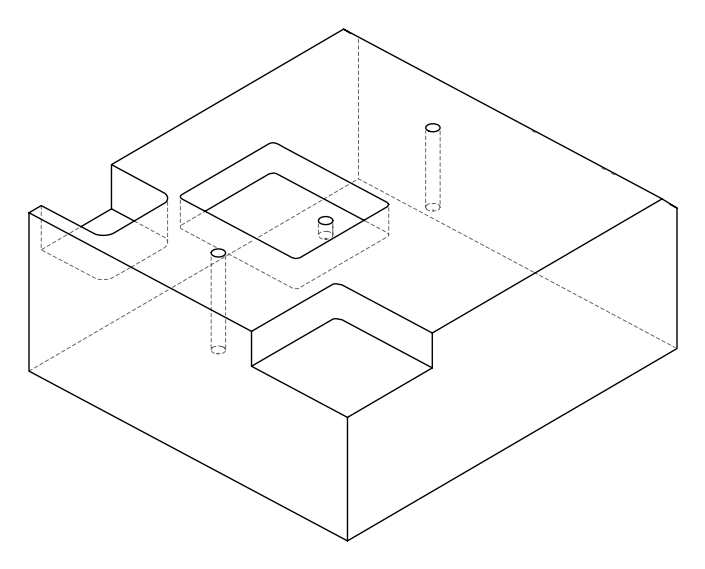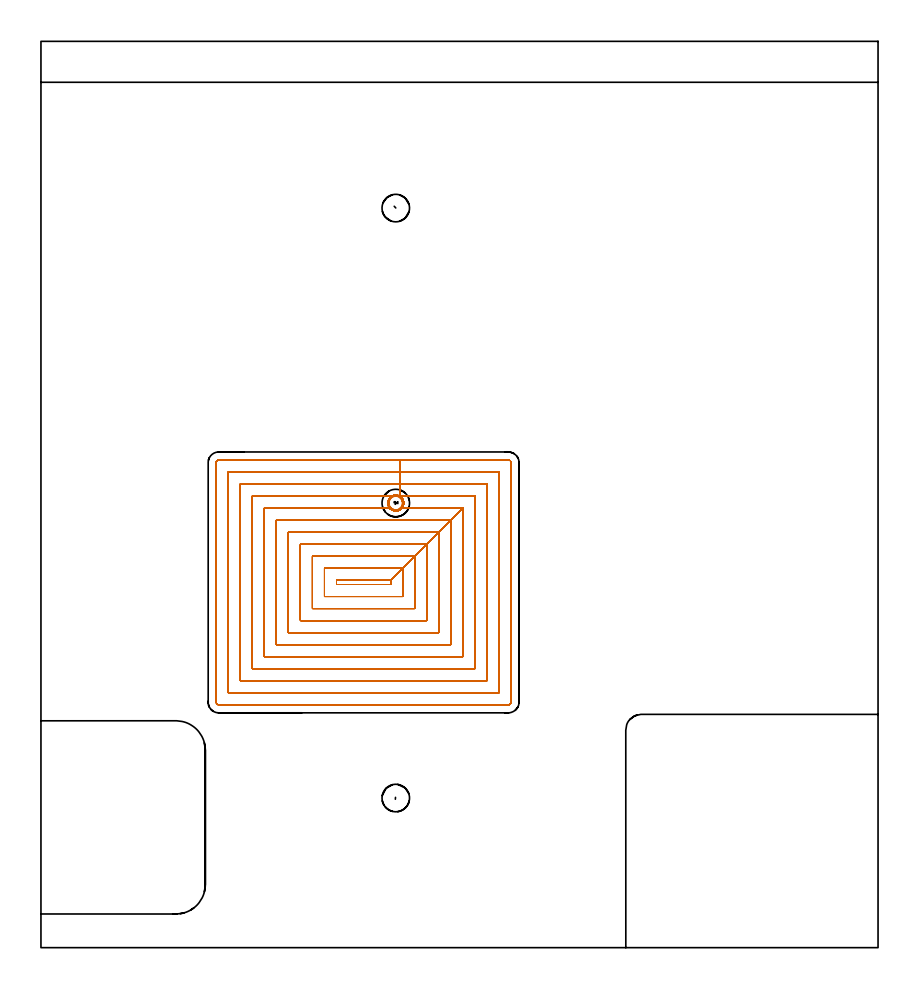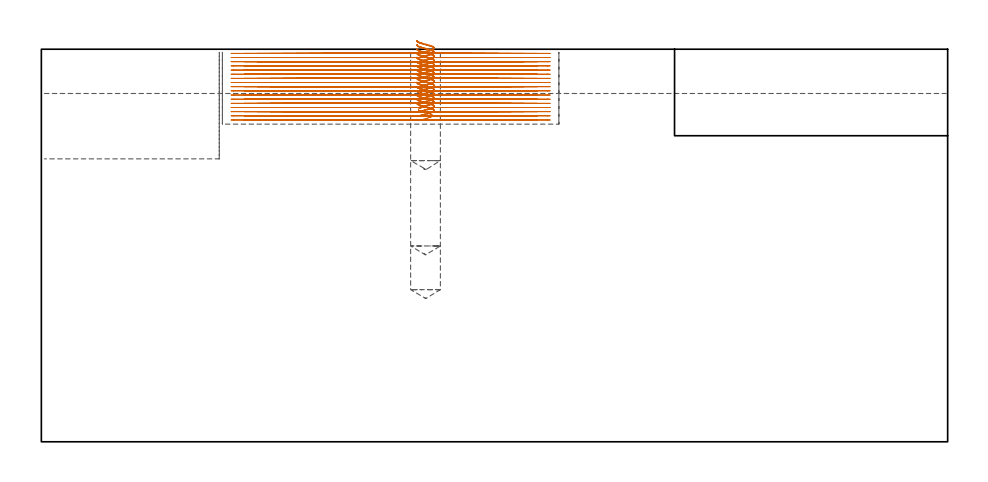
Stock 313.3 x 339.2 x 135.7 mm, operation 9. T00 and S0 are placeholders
(PLAN: 10 operations, 5 tool changes, 151.5 min)
(1 SPOT_DRILL | STEP1POCKET | NXT0321_9005460120000 | 0.03 min | 1 mm3)
(2 SPOT_DRILL_1 | STEP1POCKET_1 | NXT0321_9005460120000 | 0.03 min | 2816 mm3)
(3 SPOT_DRILL_2 | STEP1POCKET_2 | NXT0321_9005460120000 | 0.03 min | 1 mm3)
(4 DRILL_BLIND_HOLE_INTO_CENTER | STEP1POCKET | UGT0301_498 | 0.35 min | 6986 mm3)
(5 DRILL_BLIND_HOLE_INTO_CENTER_1 | STEP1POCKET_1 | UGT0301_498 | 0.08 min | 1194 mm3)
(6 DRILL_BLIND_HOLE_INTO_CENTER_2 | STEP1POCKET_2 | UGT0301_498 | 0.29 min | 5733 mm3)
(7 AREA_MILL | FG_CHAMFER_SURFACE | UGT0205_001 | 15.28 min | 36673 mm3)
(8 MILL_CORNER_NOTCH_RECTANGULAR | CORNER_NOTCH_RECTANGULAR | NXT0201_013 | Follow Part, ap 2.5, ae 75% | 33.8 min | 246224 mm3)
(9 MILL_RECTANGULAR_POCKET | POCKET_RECTANGULAR_STRAIGHT | NXT0201_008 | Follow Part, ap 1.5, ae 75% | 93.98 min | 290807 mm3)
(10 MILL_SLOT | SLOT_PARTIAL_RECTANGULAR | UGT0201_094 | Follow Part, ap 5, ae 75% | 7.6 min | 166584 mm3)
(TOOL NXT0321_9005460120000 | NC Spot Drill, 142deg, 12mm, Carbide, Uncoated | D12 PA142 FL30 Z2)
(TOOL UGT0301_498 | Carbide Drill 10.3 mm | D10.3 PA118 FL87 Z2)
(TOOL UGT0205_001 | Chamfer Mill 20 x 3 x 45 deg. | D20 FL50 Z2)
(TOOL NXT0201_013 | ENDMILL 10mm | D10 FL30 Z4)
(TOOL NXT0201_008 | ENDMILL 6mm [2P460-0600-NA 1630] | D6 FL26 Z6)
(TOOL UGT0201_094 | End mill 20 mm | D20 FL38 Z4)
(OP 9 MILL_RECTANGULAR_POCKET, part 1 of 2)
G17 G21 G94 G90
T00 M6
G54
G17 G0 G90 X129.821 Y166.607 S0 M3
G43 Z145.7 H1
Z138.7
G94 G1 X129.834 Y166.842 Z138.637 F250.
X129.974 Y167.404 Z138.481
X130.22 Y167.93 Z138.326
X130.56 Y168.399 Z138.171
X130.984 Y168.795 Z138.015
X131.191 Y168.928 Z137.949
X131.399 Y169.059 Z137.883
X131.655 Y169.178 Z137.808
X131.889 Y169.252 Z137.742
X132.123 Y169.326 Z137.676
X132.801 Y169.403 Z137.493
X133.479 Y169.325 Z137.311
X134.122 Y169.096 Z137.128
X134.697 Y168.73 Z136.945
X135.175 Y168.243 Z136.762
X135.31 Y168.038 Z136.696
X135.549 Y167.598 Z136.562
X135.645 Y167.371 Z136.496
X135.777 Y166.78 Z136.334
X135.79 Y166.176 Z136.172
X135.683 Y165.58 Z136.01
X135.46 Y165.018 Z135.848
X135.13 Y164.511 Z135.686
X134.706 Y164.079 Z135.524
X134.503 Y163.935 Z135.457
X134.3 Y163.796 Z135.391
X133.749 Y163.55 Z135.229
X133.159 Y163.419 Z135.067
X132.556 Y163.408 Z134.906
X131.962 Y163.516 Z134.744
X131.402 Y163.741 Z134.582
X130.897 Y164.072 Z134.42
X130.719 Y164.242 Z134.355
X130.484 Y164.5 Z134.261
X83.6 F500.
Y108.9
X157.9
Y164.5
X130.9 Y137.5
X110.6
Y135.9
X130.9
Y137.5
X135.4 Y142.
X106.1
Y131.4
X135.4
Y142.
X139.9 Y146.5
X101.6
Y126.9
X139.9
Y146.5
X144.4 Y151.
X97.1
Y122.4
X144.4
Y151.
X148.9 Y155.5
X92.6
Y117.9
X148.9
Y155.5
X153.4 Y160.
X88.1
Y113.4
X153.4
Y160.
X157.9 Y164.5
X135.108
G0 X129.94 Y167.267 Z138.7
G1 X129.834 Y166.842 Z138.582 F250.
X129.803 Y166.263 Z138.427
X129.882 Y165.688 Z138.272
X129.959 Y165.454 Z138.206
X130.036 Y165.217 Z138.139
X130.15 Y164.999 Z138.073
X130.438 Y164.552 Z137.931
X130.719 Y164.242 Z137.818
X130.897 Y164.072 Z137.752
X131.402 Y163.741 Z137.591
X131.962 Y163.516 Z137.429
X132.556 Y163.408 Z137.267
X133.159 Y163.419 Z137.105
X133.749 Y163.55 Z136.944
X134.3 Y163.796 Z136.782
X134.505 Y163.937 Z136.715
X134.706 Y164.079 Z136.649
X135.13 Y164.511 Z136.487
X135.46 Y165.018 Z136.325
X135.683 Y165.58 Z136.163
X135.79 Y166.176 Z136.001
X135.777 Y166.78 Z135.839
X135.645 Y167.371 Z135.677
X135.549 Y167.598 Z135.611
X135.31 Y168.038 Z135.477
X135.175 Y168.243 Z135.411
X134.697 Y168.73 Z135.228
X134.122 Y169.096 Z135.045
X133.479 Y169.325 Z134.862
X132.801 Y169.403 Z134.679
X132.123 Y169.326 Z134.497
X131.889 Y169.252 Z134.431
X131.655 Y169.178 Z134.365
X131.524 Y169.121 Z134.327
X131.311 Y169. Z134.261
X79.1 F500.
Y104.4
X162.4
Y169.
X134.283
Y173.5
X74.6
Y99.9
X166.9
Y173.5
X134.283
Y178.
X70.1
Y95.4
X171.4
Y178.
X134.283
Y182.5
X66.5
G3 X65.6 Y181.6 R0.9
G1 Y91.8
G3 X66.5 Y90.9 R0.9
G1 X175.
G3 X175.9 Y91.8 R0.9
G1 Y181.6
G3 X175. Y182.5 R0.9
G1 X134.283
X133.283
G0 X129.816 Y166.606 Z137.261
G1 X129.901 Y167.168 Z137.109 F250.
X130.14 Y167.785 Z136.931
X130.507 Y168.337 Z136.754
X130.984 Y168.795 Z136.577
X131.191 Y168.928 Z136.511
X131.399 Y169.059 Z136.445
X131.954 Y169.283 Z136.285
X132.541 Y169.392 Z136.124
X133.139 Y169.383 Z135.964
X133.724 Y169.257 Z135.804
X134.272 Y169.018 Z135.644
X134.762 Y168.675 Z135.483
X135.175 Y168.243 Z135.323
X135.31 Y168.038 Z135.257
X135.549 Y167.598 Z135.123
X135.645 Y167.371 Z135.057
X135.777 Y166.78 Z134.895
X135.79 Y166.176 Z134.733
X135.683 Y165.58 Z134.571
X135.46 Y165.018 Z134.409
X135.13 Y164.511 Z134.247
X134.706 Y164.079 Z134.085
X134.505 Y163.937 Z134.019
X134.302 Y163.798 Z133.953
X133.751 Y163.551 Z133.791
X133.161 Y163.419 Z133.629
X132.557 Y163.407 Z133.467
X131.963 Y163.516 Z133.305
X131.402 Y163.74 Z133.143
X130.897 Y164.072 Z132.981
X130.719 Y164.242 Z132.916
X130.484 Y164.5 Z132.822
X83.6 F500.
Y108.9
X157.9
Y164.5
X130.9 Y137.5
X110.6
Y135.9
X130.9
Y137.5
X135.4 Y142.
X106.1
Y131.4
X135.4
Y142.
X139.9 Y146.5
X101.6
Y126.9
X139.9
Y146.5
X144.4 Y151.
X97.1
Y122.4
X144.4
Y151.
X148.9 Y155.5
X92.6
Y117.9
X148.9
Y155.5
X153.4 Y160.
X88.1
Y113.4
X153.4
Y160.
X157.9 Y164.5
X135.108
G0 X129.94 Y167.268 Z137.261
G1 X129.901 Y167.168 Z137.232 F250.
X129.802 Y166.513 Z137.055
X129.848 Y165.852 Z136.877
X130.036 Y165.217 Z136.7
X130.15 Y164.999 Z136.634
X130.438 Y164.552 Z136.491
X130.719 Y164.242 Z136.379
X130.897 Y164.072 Z136.313
X131.402 Y163.74 Z136.152
X131.963 Y163.516 Z135.99
X132.557 Y163.407 Z135.828
X133.161 Y163.419 Z135.666
X133.751 Y163.551 Z135.504
X134.302 Y163.798 Z135.342
X134.505 Y163.937 Z135.276
X134.706 Y164.079 Z135.21
X135.13 Y164.511 Z135.048
X135.46 Y165.018 Z134.886
X135.683 Y165.58 Z134.724
X135.79 Y166.176 Z134.562
X135.777 Y166.78 Z134.4
X135.645 Y167.371 Z134.238
X135.549 Y167.598 Z134.172
X135.31 Y168.038 Z134.037
X135.175 Y168.243 Z133.972
X134.703 Y168.724 Z133.791
X134.137 Y169.089 Z133.61
X133.503 Y169.319 Z133.43
X132.834 Y169.403 Z133.249
X132.163 Y169.335 Z133.069
X131.524 Y169.121 Z132.888
X131.311 Y169. Z132.822
X79.1 F500.
Y104.4
X162.4
Y169.
X134.283
Y173.5
X74.6
Y99.9
X166.9
Y173.5
X134.283
Y178.
X70.1
Y95.4
X171.4
Y178.
X134.283
Y182.5
X66.5
G3 X65.6 Y181.6 R0.9
G1 Y91.8
G3 X66.5 Y90.9 R0.9
G1 X175.
G3 X175.9 Y91.8 R0.9
G1 Y181.6
G3 X175. Y182.5 R0.9
G1 X134.283
X133.283
G0 X129.816 Y166.606 Z135.822
G1 X129.901 Y167.168 Z135.67 F250.
X130.14 Y167.785 Z135.493
X130.507 Y168.337 Z135.315
X130.984 Y168.795 Z135.138
X131.191 Y168.928 Z135.072
X131.399 Y169.059 Z135.006
X131.954 Y169.283 Z134.846
X132.541 Y169.392 Z134.686
X133.139 Y169.383 Z134.525
X133.724 Y169.257 Z134.365
X134.272 Y169.018 Z134.205
X134.762 Y168.675 Z134.045
X135.175 Y168.243 Z133.884
X135.31 Y168.038 Z133.819
X135.549 Y167.598 Z133.685
X135.645 Y167.371 Z133.618
X135.777 Y166.78 Z133.456
X135.79 Y166.176 Z133.294
X135.683 Y165.58 Z133.132
X135.46 Y165.018 Z132.97
X135.13 Y164.511 Z132.808
X134.706 Y164.079 Z132.646
X134.505 Y163.937 Z132.58
X134.302 Y163.798 Z132.514
X133.751 Y163.551 Z132.352
X133.161 Y163.419 Z132.19
X132.557 Y163.407 Z132.028
X131.963 Y163.516 Z131.866
X131.402 Y163.74 Z131.704
X130.897 Y164.072 Z131.543
X130.719 Y164.242 Z131.477
X130.484 Y164.5 Z131.383
X83.6 F500.
Y108.9
X157.9
Y164.5
X130.9 Y137.5
X110.6
Y135.9
X130.9
Y137.5
X135.4 Y142.
X106.1
Y131.4
X135.4
Y142.
X139.9 Y146.5
X101.6
Y126.9
X139.9
Y146.5
X144.4 Y151.
X97.1
Y122.4
X144.4
Y151.
X148.9 Y155.5
X92.6
Y117.9
X148.9
Y155.5
X153.4 Y160.
X88.1
Y113.4
X153.4
Y160.
X157.9 Y164.5
X135.108
G0 X129.94 Y167.268 Z135.822
G1 X129.901 Y167.168 Z135.793 F250.
X129.802 Y166.513 Z135.616
X129.848 Y165.852 Z135.439
X130.036 Y165.217 Z135.261
X130.15 Y164.999 Z135.195
X130.438 Y164.552 Z135.053
X130.719 Y164.242 Z134.94
X130.897 Y164.072 Z134.875
X131.402 Y163.74 Z134.713
X131.963 Y163.516 Z134.551
X132.557 Y163.407 Z134.389
X133.161 Y163.419 Z134.227
X133.751 Y163.551 Z134.065
X134.302 Y163.798 Z133.903
X134.505 Y163.937 Z133.837
X134.706 Y164.079 Z133.771
X135.13 Y164.511 Z133.609
X135.46 Y165.018 Z133.447
X135.683 Y165.58 Z133.285
X135.79 Y166.176 Z133.123
X135.777 Y166.78 Z132.961
X135.645 Y167.371 Z132.799
X135.549 Y167.598 Z132.733
X135.31 Y168.038 Z132.599
X135.175 Y168.243 Z132.533
X134.703 Y168.724 Z132.352
X134.137 Y169.089 Z132.172
X133.503 Y169.319 Z131.991
X132.834 Y169.403 Z131.81
X132.163 Y169.335 Z131.63
X131.524 Y169.121 Z131.449
X131.311 Y169. Z131.383
X79.1 F500.
Y104.4
X162.4
Y169.
X134.283
Y173.5
X74.6
Y99.9
X166.9
Y173.5
X134.283
Y178.
X70.1
Y95.4
X171.4
Y178.
X134.283
Y182.5
X66.5
G3 X65.6 Y181.6 R0.9
G1 Y91.8
G3 X66.5 Y90.9 R0.9
G1 X175.
G3 X175.9 Y91.8 R0.9
G1 Y181.6
G3 X175. Y182.5 R0.9
G1 X134.283
X133.283
G0 X129.816 Y166.604 Z134.383
G1 X129.901 Y167.168 Z134.231 F250.
X130.14 Y167.785 Z134.053
X130.507 Y168.337 Z133.876
X130.984 Y168.795 Z133.698
X131.191 Y168.928 Z133.632
X131.399 Y169.059 Z133.567
X131.954 Y169.282 Z133.406
X132.541 Y169.392 Z133.246
X133.139 Y169.383 Z133.086
X133.724 Y169.257 Z132.926
X134.272 Y169.018 Z132.765
X134.762 Y168.675 Z132.605
X135.175 Y168.243 Z132.445
X135.31 Y168.038 Z132.379
X135.549 Y167.598 Z132.245
X135.72 Y167.105 Z132.105
X135.799 Y166.439 Z131.925
X135.731 Y165.771 Z131.746
X135.517 Y165.135 Z131.566
X135.17 Y164.561 Z131.386
X134.705 Y164.078 Z131.206
X134.503 Y163.936 Z131.14
X134.301 Y163.797 Z131.074
X133.749 Y163.551 Z130.913
X133.16 Y163.419 Z130.751
X132.557 Y163.407 Z130.589
X131.963 Y163.516 Z130.427
X131.403 Y163.74 Z130.266
X130.898 Y164.071 Z130.104
X130.721 Y164.24 Z130.038
X130.485 Y164.5 Z129.944
X83.6 F500.
Y108.9
X157.9
Y164.5
X130.9 Y137.5
X110.6
Y135.9
X130.9
Y137.5
X135.4 Y142.
X106.1
Y131.4
X135.4
Y142.
X139.9 Y146.5
X101.6
Y126.9
X139.9
Y146.5
X144.4 Y151.
X97.1
Y122.4
X144.4
Y151.
X148.9 Y155.5
X92.6
Y117.9
X148.9
Y155.5
X153.4 Y160.
X88.1
Y113.4
X153.4
Y160.
X157.9 Y164.5
X135.108
G0 X129.94 Y167.27 Z134.383
G1 X129.901 Y167.168 Z134.354 F250.
X129.802 Y166.513 Z134.177
X129.848 Y165.852 Z133.999
X130.036 Y165.217 Z133.822
X130.15 Y164.999 Z133.756
X130.441 Y164.548 Z133.612
X130.721 Y164.24 Z133.501
X130.898 Y164.071 Z133.435
X131.403 Y163.74 Z133.273
X131.963 Y163.516 Z133.111
X132.557 Y163.407 Z132.95
X133.16 Y163.419 Z132.788
X133.749 Y163.551 Z132.626
X134.301 Y163.797 Z132.464
X134.503 Y163.936 Z132.399
X134.705 Y164.078 Z132.333
X135.17 Y164.561 Z132.153
X135.517 Y165.135 Z131.973
X135.731 Y165.771 Z131.793
X135.799 Y166.439 Z131.613
X135.72 Y167.105 Z131.434
X135.549 Y167.598 Z131.294
X135.31 Y168.038 Z131.16
X135.175 Y168.243 Z131.094
X134.703 Y168.724 Z130.913
X134.137 Y169.089 Z130.733
X133.503 Y169.319 Z130.552
X132.834 Y169.402 Z130.371
X132.163 Y169.335 Z130.191
X131.524 Y169.121 Z130.01
X131.311 Y169. Z129.944
X79.1 F500.
Y104.4
X162.4
Y169.
X134.283
Y173.5
X74.6
Y99.9
X166.9
Y173.5
X134.283
Y178.
X70.1
Y95.4
X171.4
Y178.
X134.283
Y182.5
X66.5
G3 X65.6 Y181.6 R0.9
G1 Y91.8
G3 X66.5 Y90.9 R0.9
G1 X175.
G3 X175.9 Y91.8 R0.9
G1 Y181.6
G3 X175. Y182.5 R0.9
G1 X134.283
X133.283
G0 X129.816 Y166.603 Z132.944
G1 X129.901 Y167.168 Z132.791 F250.
X130.14 Y167.785 Z132.614
X130.507 Y168.337 Z132.437
X130.984 Y168.795 Z132.259
X131.191 Y168.928 Z132.193
X131.399 Y169.059 Z132.127
X131.954 Y169.282 Z131.967
X132.541 Y169.392 Z131.807
X133.139 Y169.383 Z131.647
X133.724 Y169.257 Z131.486
X134.272 Y169.018 Z131.326
X134.762 Y168.675 Z131.166
X135.175 Y168.243 Z131.006
X135.31 Y168.038 Z130.94
X135.549 Y167.598 Z130.806
X135.72 Y167.106 Z130.666
X135.799 Y166.44 Z130.486
X135.731 Y165.772 Z130.307
X135.517 Y165.136 Z130.127
X135.17 Y164.562 Z129.947
X134.705 Y164.078 Z129.767
X134.503 Y163.936 Z129.701
X134.301 Y163.797 Z129.635
X134.073 Y163.679 Z129.566
X133.842 Y163.594 Z129.501
X133.612 Y163.509 Z129.435
X132.937 Y163.401 Z129.252
X132.256 Y163.447 Z129.069
X131.602 Y163.645 Z128.886
X131.01 Y163.985 Z128.703
X130.721 Y164.24 Z128.599
X130.485 Y164.5 Z128.505
X83.6 F500.
Y108.9
X157.9
Y164.5
X130.9 Y137.5
X110.6
Y135.9
X130.9
Y137.5
X135.4 Y142.
X106.1
Y131.4
X135.4
Y142.
X139.9 Y146.5
X101.6
Y126.9
X139.9
Y146.5
X144.4 Y151.
X97.1
Y122.4
X144.4
Y151.
X148.9 Y155.5
X92.6
Y117.9
X148.9
Y155.5
X153.4 Y160.
X88.1
Y113.4
X153.4
Y160.
X157.9 Y164.5
X135.108
G0 X129.941 Y167.27 Z132.944
G1 X129.901 Y167.168 Z132.915 F250.
X129.802 Y166.513 Z132.737
X129.848 Y165.852 Z132.56
X130.036 Y165.217 Z132.383
X130.15 Y164.999 Z132.317
X130.441 Y164.548 Z132.173
X130.721 Y164.24 Z132.061
X130.771 Y164.192 Z132.043
X130.824 Y164.146 Z132.024
X131.01 Y163.985 Z131.958
X131.602 Y163.645 Z131.775
X132.256 Y163.447 Z131.592
X132.937 Y163.401 Z131.409
X133.612 Y163.509 Z131.226
X133.842 Y163.594 Z131.16
X134.073 Y163.679 Z131.094
X134.301 Y163.797 Z131.026
X134.503 Y163.936 Z130.96
X134.705 Y164.078 Z130.894
X135.17 Y164.562 Z130.714
X135.517 Y165.136 Z130.534
X135.731 Y165.772 Z130.354
X135.799 Y166.44 Z130.174
X135.72 Y167.106 Z129.995
X135.549 Y167.598 Z129.855
X135.31 Y168.038 Z129.721
X135.175 Y168.243 Z129.655
X134.703 Y168.724 Z129.474
X134.137 Y169.089 Z129.294
X133.503 Y169.319 Z129.113
X132.834 Y169.402 Z128.932
X132.163 Y169.335 Z128.752
X131.524 Y169.121 Z128.571
X131.311 Y169. Z128.505
X79.1 F500.
Y104.4
X162.4
Y169.
X134.283
Y173.5
X74.6
Y99.9
X166.9
Y173.5
X134.283
Y178.
X70.1
Y95.4
X171.4
Y178.
X134.283
Y182.5
X66.5
G3 X65.6 Y181.6 R0.9
G1 Y91.8
G3 X66.5 Y90.9 R0.9
G1 X175.
G3 X175.9 Y91.8 R0.9
G1 Y181.6
G3 X175. Y182.5 R0.9
G1 X134.283
X133.283
G0 X129.816 Y166.606 Z131.505
G1 X129.901 Y167.168 Z131.353 F250.
X130.14 Y167.785 Z131.176
X130.507 Y168.337 Z130.998
X130.984 Y168.795 Z130.821
X131.191 Y168.928 Z130.755
X131.399 Y169.059 Z130.689
X131.954 Y169.283 Z130.529
X132.541 Y169.392 Z130.369
X133.139 Y169.383 Z130.209
X133.724 Y169.257 Z130.048
X134.272 Y169.018 Z129.888
X134.762 Y168.675 Z129.728
X135.175 Y168.243 Z129.568
X135.31 Y168.038 Z129.502
X135.549 Y167.598 Z129.368
X135.645 Y167.371 Z129.302
X135.777 Y166.78 Z129.14
X135.79 Y166.176 Z128.978
X135.683 Y165.58 Z128.815
X135.46 Y165.018 Z128.653
X135.13 Y164.511 Z128.491
X134.706 Y164.079 Z128.329
X134.505 Y163.937 Z128.263
X134.302 Y163.798 Z128.197
X133.751 Y163.551 Z128.035
X133.161 Y163.419 Z127.873
X132.557 Y163.408 Z127.712
X131.963 Y163.516 Z127.55
X131.402 Y163.74 Z127.388
X130.897 Y164.072 Z127.226
X130.719 Y164.242 Z127.16
X130.484 Y164.5 Z127.067
X83.6 F500.
Y108.9
X157.9
Y164.5
X130.9 Y137.5
X110.6
Y135.9
X130.9
Y137.5
X135.4 Y142.
X106.1
Y131.4
X135.4
Y142.
X139.9 Y146.5
X101.6
Y126.9
X139.9
Y146.5
X144.4 Y151.
X97.1
Y122.4
X144.4
Y151.
X148.9 Y155.5
X92.6
Y117.9
X148.9
Y155.5
X153.4 Y160.
X88.1
Y113.4
X153.4
Y160.
X157.9 Y164.5
X135.108
G0 X129.94 Y167.268 Z131.505
G1 X129.901 Y167.168 Z131.477 F250.
X129.802 Y166.513 Z131.299
X129.848 Y165.852 Z131.122
X130.036 Y165.217 Z130.944
X130.15 Y164.999 Z130.878
X130.438 Y164.552 Z130.736
X130.719 Y164.242 Z130.624
X130.897 Y164.072 Z130.558
X131.402 Y163.74 Z130.396
X131.963 Y163.516 Z130.234
X132.557 Y163.408 Z130.072
X133.161 Y163.419 Z129.91
X133.751 Y163.551 Z129.748
X134.302 Y163.798 Z129.587
X134.505 Y163.937 Z129.521
X134.706 Y164.079 Z129.455
X135.13 Y164.511 Z129.293
X135.46 Y165.018 Z129.131
X135.683 Y165.58 Z128.968
X135.79 Y166.176 Z128.806
X135.777 Y166.78 Z128.644
X135.645 Y167.371 Z128.482
X135.549 Y167.598 Z128.416
X135.31 Y168.038 Z128.282
X135.175 Y168.243 Z128.216
X134.703 Y168.724 Z128.036
X134.137 Y169.089 Z127.855
X133.503 Y169.319 Z127.674
X132.834 Y169.403 Z127.494
X132.163 Y169.335 Z127.313
X131.524 Y169.121 Z127.132
X131.311 Y169. Z127.067
X79.1 F500.
Y104.4
X162.4
Y169.
X134.283
Y173.5
X74.6
Y99.9
X166.9
Y173.5
X134.283
Y178.
X70.1
Y95.4
X171.4
Y178.
X134.283
Y182.5
X66.5
G3 X65.6 Y181.6 R0.9
G1 Y91.8
G3 X66.5 Y90.9 R0.9
G1 X175.
G3 X175.9 Y91.8 R0.9
G1 Y181.6
G3 X175. Y182.5 R0.9
G1 X134.283
X133.283
G0 X129.816 Y166.606 Z130.067
G1 X129.901 Y167.168 Z129.914 F250.
X130.14 Y167.785 Z129.737
X130.507 Y168.337 Z129.56
X130.984 Y168.795 Z129.382
X131.191 Y168.928 Z129.316
X131.399 Y169.059 Z129.25
X131.954 Y169.283 Z129.09
X132.541 Y169.392 Z128.93
X133.139 Y169.383 Z128.77
X133.724 Y169.257 Z128.61
X134.272 Y169.018 Z128.449
X134.762 Y168.675 Z128.289
X135.175 Y168.243 Z128.129
X135.31 Y168.038 Z128.063
X135.549 Y167.598 Z127.929
X135.645 Y167.371 Z127.863
X135.777 Y166.78 Z127.701
X135.79 Y166.176 Z127.539
X135.683 Y165.58 Z127.377
X135.46 Y165.018 Z127.214
X135.13 Y164.511 Z127.052
X134.706 Y164.079 Z126.89
X134.505 Y163.937 Z126.824
X134.302 Y163.798 Z126.758
X133.751 Y163.551 Z126.596
X133.161 Y163.419 Z126.435
X132.557 Y163.408 Z126.273
X131.963 Y163.516 Z126.111
X131.402 Y163.74 Z125.949
X130.897 Y164.072 Z125.787
X130.719 Y164.242 Z125.721
X130.484 Y164.5 Z125.628
X83.6 F500.
Y108.9
X157.9
Y164.5
X130.9 Y137.5
X110.6
Y135.9
X130.9
Y137.5
X135.4 Y142.
X106.1
Y131.4
X135.4
Y142.
X139.9 Y146.5
X101.6
Y126.9
X139.9
Y146.5
X144.4 Y151.
X97.1
Y122.4
X144.4
Y151.
X148.9 Y155.5
X92.6
Y117.9
X148.9
Y155.5
X153.4 Y160.
X88.1
Y113.4
X153.4
Y160.
X157.9 Y164.5
X135.108
G0 X129.94 Y167.268 Z130.067
G1 X129.901 Y167.168 Z130.038 F250.
X129.802 Y166.513 Z129.86
X129.848 Y165.852 Z129.683
X130.036 Y165.217 Z129.506
X130.15 Y164.999 Z129.44
X130.438 Y164.552 Z129.297
X130.719 Y164.242 Z129.185
X130.897 Y164.072 Z129.119
X131.402 Y163.74 Z128.957
X131.963 Y163.516 Z128.795
X132.557 Y163.408 Z128.633
X133.161 Y163.419 Z128.471
X133.751 Y163.551 Z128.31
X134.302 Y163.798 Z128.148
X134.505 Y163.937 Z128.082
X134.706 Y164.079 Z128.016
X135.13 Y164.511 Z127.854
X135.46 Y165.018 Z127.692
X135.683 Y165.58 Z127.53
X135.79 Y166.176 Z127.367
X135.777 Y166.78 Z127.205
X135.645 Y167.371 Z127.043
X135.549 Y167.598 Z126.977
X135.31 Y168.038 Z126.843
X135.175 Y168.243 Z126.777
X134.703 Y168.724 Z126.597
X134.137 Y169.089 Z126.416
X133.503 Y169.319 Z126.235
X132.834 Y169.403 Z126.055
X132.163 Y169.335 Z125.874
X131.524 Y169.121 Z125.693
X131.311 Y169. Z125.628
X79.1 F500.
Y104.4
X162.4
Y169.
X134.283
Y173.5
X74.6
Y99.9
X166.9
Y173.5
X134.283
Y178.
X70.1
Y95.4
X171.4
Y178.
X134.283
Y182.5
X66.5
G3 X65.6 Y181.6 R0.9
G1 Y91.8
G3 X66.5 Y90.9 R0.9
G1 X175.
G3 X175.9 Y91.8 R0.9
G1 Y181.6
G3 X175. Y182.5 R0.9
G1 X134.283
X133.283
G0 X129.816 Y166.606 Z128.628
G1 X129.901 Y167.168 Z128.476 F250.
X130.14 Y167.785 Z128.298
X130.507 Y168.337 Z128.121
X130.984 Y168.795 Z127.943
X131.191 Y168.928 Z127.877
X131.399 Y169.059 Z127.812
X131.954 Y169.283 Z127.651
X132.541 Y169.392 Z127.491
X133.139 Y169.383 Z127.331
X133.724 Y169.257 Z127.171
X134.272 Y169.018 Z127.01
X134.762 Y168.675 Z126.85
X135.175 Y168.243 Z126.69
X135.31 Y168.038 Z126.624
X135.549 Y167.598 Z126.49
X135.645 Y167.371 Z126.424
X135.777 Y166.78 Z126.262
X135.79 Y166.176 Z126.1
X135.683 Y165.58 Z125.938
X135.46 Y165.018 Z125.776
X135.13 Y164.511 Z125.614
X134.706 Y164.079 Z125.451
X134.505 Y163.937 Z125.385
X134.302 Y163.798 Z125.32
X133.751 Y163.551 Z125.158
X133.161 Y163.419 Z124.996
X132.557 Y163.407 Z124.834
X131.963 Y163.516 Z124.672
X131.402 Y163.74 Z124.51
X130.897 Y164.072 Z124.348
X130.719 Y164.242 Z124.282
X130.484 Y164.5 Z124.189
X83.6 F500.
Y108.9
X157.9
Y164.5
X130.9 Y137.5
X110.6
Y135.9
X130.9
Y137.5
X135.4 Y142.
X106.1
Y131.4
X135.4
Y142.
X139.9 Y146.5
X101.6
Y126.9
X139.9
Y146.5
X144.4 Y151.
X97.1
Y122.4
X144.4
Y151.
X148.9 Y155.5
X92.6
Y117.9
X148.9
Y155.5
X153.4 Y160.
X88.1
Y113.4
X153.4
Y160.
X157.9 Y164.5
X135.108
G0 X129.94 Y167.268 Z128.628
G1 X129.901 Y167.168 Z128.599 F250.
X129.802 Y166.513 Z128.422
X129.848 Y165.852 Z128.244
X130.036 Y165.217 Z128.067
X130.15 Y164.999 Z128.001
X130.438 Y164.552 Z127.858
X130.719 Y164.242 Z127.746
X130.897 Y164.072 Z127.68
X131.402 Y163.74 Z127.518
X131.963 Y163.516 Z127.356
X132.557 Y163.407 Z127.195
X133.161 Y163.419 Z127.033
X133.751 Y163.551 Z126.871
X134.302 Y163.798 Z126.709
X134.505 Y163.937 Z126.643
X134.706 Y164.079 Z126.577
X135.13 Y164.511 Z126.415
X135.46 Y165.018 Z126.253
X135.683 Y165.58 Z126.091
X135.79 Y166.176 Z125.929
X135.777 Y166.78 Z125.766
X135.645 Y167.371 Z125.604
X135.549 Y167.598 Z125.538
X135.31 Y168.038 Z125.404
X135.175 Y168.243 Z125.338
X134.703 Y168.724 Z125.158
X134.137 Y169.089 Z124.977
X133.503 Y169.319 Z124.796
X132.834 Y169.403 Z124.616
X132.163 Y169.335 Z124.435
X131.524 Y169.121 Z124.255
X131.311 Y169. Z124.189
X79.1 F500.
Y104.4
X162.4
Y169.
X134.283
Y173.5
X74.6
Y99.9
X166.9
Y173.5
X134.283
Y178.
X70.1
Y95.4
X171.4
Y178.
X134.283
Y182.5
X66.5
G3 X65.6 Y181.6 R0.9
G1 Y91.8
G3 X66.5 Y90.9 R0.9
G1 X175.
G3 X175.9 Y91.8 R0.9
G1 Y181.6
G3 X175. Y182.5 R0.9
G1 X134.283
X133.283
G0 X129.816 Y166.606 Z127.189
G1 X129.901 Y167.168 Z127.037 F250.
X130.14 Y167.785 Z126.859
X130.507 Y168.337 Z126.682
X130.984 Y168.795 Z126.504
X131.191 Y168.928 Z126.439
X131.399 Y169.059 Z126.373
X131.954 Y169.283 Z126.213
X132.541 Y169.392 Z126.052
X133.139 Y169.383 Z125.892
X133.724 Y169.257 Z125.732
X134.272 Y169.018 Z125.572
X134.762 Y168.675 Z125.411
X135.175 Y168.243 Z125.251
X135.31 Y168.038 Z125.185
X135.549 Y167.598 Z125.051
X135.645 Y167.371 Z124.985
X135.777 Y166.78 Z124.823
X135.79 Y166.176 Z124.661
X135.683 Y165.58 Z124.499
X135.46 Y165.018 Z124.337
X135.13 Y164.511 Z124.175
X134.706 Y164.079 Z124.013
X134.505 Y163.937 Z123.946
X134.302 Y163.798 Z123.881
X133.751 Y163.551 Z123.719
X133.161 Y163.419 Z123.557
X132.557 Y163.407 Z123.395
X131.963 Y163.516 Z123.233
X131.402 Y163.74 Z123.071
X130.897 Y164.072 Z122.909
X130.719 Y164.242 Z122.843
X130.484 Y164.5 Z122.75
X83.6 F500.
Y108.9
X157.9
Y164.5
X130.9 Y137.5
X110.6
Y135.9
X130.9
Y137.5
X135.4 Y142.
X106.1
Y131.4
X135.4
Y142.
X139.9 Y146.5
X101.6
Y126.9
X139.9
Y146.5
X144.4 Y151.
X97.1
Y122.4
X144.4
Y151.
X148.9 Y155.5
X92.6
Y117.9
X148.9
Y155.5
X153.4 Y160.
X88.1
Y113.4
X153.4
Y160.
X157.9 Y164.5
X135.108
G0 X129.94 Y167.268 Z127.189
G1 X129.901 Y167.168 Z127.16 F250.
X129.802 Y166.513 Z126.983
X129.848 Y165.852 Z126.805
X130.036 Y165.217 Z126.628
X130.15 Y164.999 Z126.562
X130.438 Y164.552 Z126.419
X130.719 Y164.242 Z126.307
X130.897 Y164.072 Z126.241
X131.402 Y163.74 Z126.079
X131.963 Y163.516 Z125.918
X132.557 Y163.407 Z125.756
X133.161 Y163.419 Z125.594
X133.751 Y163.551 Z125.432
X134.302 Y163.798 Z125.27
X134.505 Y163.937 Z125.204
X134.706 Y164.079 Z125.138
X135.13 Y164.511 Z124.976
X135.46 Y165.018 Z124.814
X135.683 Y165.58 Z124.652
X135.79 Y166.176 Z124.49
X135.777 Y166.78 Z124.328
X135.645 Y167.371 Z124.165
X135.549 Y167.598 Z124.099
X135.31 Y168.038 Z123.965
X135.175 Y168.243 Z123.9
X134.703 Y168.724 Z123.719
X134.137 Y169.089 Z123.538
X133.503 Y169.319 Z123.358
X132.834 Y169.403 Z123.177
X132.163 Y169.335 Z122.996
X131.524 Y169.121 Z122.816
X131.311 Y169. Z122.75
X79.1 F500.
Y104.4
X162.4
Y169.
X134.283
Y173.5
X74.6
Y99.9
X166.9
Y173.5
X134.283
Y178.
X70.1
Y95.4
X171.4
Y178.
X134.283
Y182.5
X66.5
G3 X65.6 Y181.6 R0.9
G1 Y91.8
G3 X66.5 Y90.9 R0.9
G1 X175.
G3 X175.9 Y91.8 R0.9
G1 Y181.6
G3 X175. Y182.5 R0.9
G1 X134.283
X133.283
G0 X129.816 Y166.606 Z125.75
G1 X129.901 Y167.168 Z125.598 F250.
X130.14 Y167.785 Z125.42
X130.507 Y168.337 Z125.243
X130.984 Y168.795 Z125.066
X131.191 Y168.928 Z125.
X131.399 Y169.059 Z124.934
X131.954 Y169.283 Z124.774
X132.541 Y169.392 Z124.613
X133.139 Y169.383 Z124.453
X133.724 Y169.257 Z124.293
X134.272 Y169.018 Z124.133
X134.762 Y168.675 Z123.972
X135.175 Y168.243 Z123.812
X135.31 Y168.038 Z123.746
X135.549 Y167.598 Z123.612
X135.645 Y167.371 Z123.546
X135.777 Y166.78 Z123.384
X135.79 Y166.176 Z123.222
X135.683 Y165.58 Z123.06
X135.46 Y165.018 Z122.898
X135.13 Y164.511 Z122.736
X134.706 Y164.079 Z122.574
X134.505 Y163.937 Z122.508
X134.302 Y163.798 Z122.442
X133.751 Y163.551 Z122.28
X133.161 Y163.419 Z122.118
X132.557 Y163.407 Z121.956
X131.963 Y163.516 Z121.794
X131.402 Y163.74 Z121.632
X130.897 Y164.072 Z121.47
X130.719 Y164.242 Z121.405
X130.484 Y164.5 Z121.311
X83.6 F500.
Y108.9
X157.9
Y164.5
X130.9 Y137.5
X110.6
Y135.9
X130.9
Y137.5
X135.4 Y142.
X106.1
Y131.4
X135.4
Y142.
X139.9 Y146.5
X101.6
Y126.9
X139.9
Y146.5
X144.4 Y151.
X97.1
Y122.4
X144.4
Y151.
X148.9 Y155.5
X92.6
Y117.9
X148.9
Y155.5
X153.4 Y160.
X88.1
Y113.4
X153.4
Y160.
X157.9 Y164.5
X135.108
G0 X129.94 Y167.268 Z125.75
G1 X129.901 Y167.168 Z125.721 F250.
X129.802 Y166.513 Z125.544
X129.848 Y165.852 Z125.366
X130.036 Y165.217 Z125.189
X130.15 Y164.999 Z125.123
X130.438 Y164.552 Z124.98
X130.719 Y164.242 Z124.868
X130.897 Y164.072 Z124.802
X131.402 Y163.74 Z124.641
X131.963 Y163.516 Z124.479
X132.557 Y163.407 Z124.317
X133.161 Y163.419 Z124.155
X133.751 Y163.551 Z123.993
X134.302 Y163.798 Z123.831
X134.505 Y163.937 Z123.765
X134.706 Y164.079 Z123.699
X135.13 Y164.511 Z123.537
X135.46 Y165.018 Z123.375
X135.683 Y165.58 Z123.213
X135.79 Y166.176 Z123.051
X135.777 Y166.78 Z122.889
X135.645 Y167.371 Z122.727
X135.549 Y167.598 Z122.661
X135.31 Y168.038 Z122.526
X135.175 Y168.243 Z122.461
X134.703 Y168.724 Z122.28
X134.137 Y169.089 Z122.099
X133.503 Y169.319 Z121.919
X132.834 Y169.403 Z121.738
X132.163 Y169.335 Z121.557
X131.524 Y169.121 Z121.377
X131.311 Y169. Z121.311
X79.1 F500.
Y104.4
X162.4
Y169.
X134.283
Y173.5
X74.6
Y99.9
X166.9
Y173.5
X134.283
Y178.
X70.1
Y95.4
X171.4
Y178.
X134.283
Y182.5
X66.5
G3 X65.6 Y181.6 R0.9
G1 Y91.8
G3 X66.5 Y90.9 R0.9
G1 X175.
G3 X175.9 Y91.8 R0.9
G1 Y181.6
G3 X175. Y182.5 R0.9
G1 X134.283
X133.283
G0 X129.822 Y166.605 Z124.311
G1 X129.826 Y166.79 Z124.261 F250.
X129.981 Y167.422 Z124.087
X130.267 Y168.007 Z123.913
X130.671 Y168.518 Z123.738
X130.857 Y168.679 Z123.672
X131.015 Y168.814 Z123.616
X131.189 Y168.927 Z123.561
X131.396 Y169.058 Z123.495
X131.605 Y169.157 Z123.433
X131.838 Y169.236 Z123.367
X132.07 Y169.314 Z123.302
X132.746 Y169.402 Z123.119
X133.424 Y169.337 Z122.937
X134.07 Y169.121 Z122.754
X134.651 Y168.766 Z122.572
X135.138 Y168.29 Z122.389
X135.31 Y168.039 Z122.308
X135.551 Y167.595 Z122.172
X135.72 Y167.107 Z122.034
X135.797 Y166.539 Z121.88
X135.766 Y165.967 Z121.727
X135.629 Y165.41 Z121.573
X135.389 Y164.889 Z121.419
X135.056 Y164.423 Z121.266
X134.88 Y164.25 Z121.2
X134.505 Y163.937 Z121.069
X134.302 Y163.798 Z121.003
X133.751 Y163.551 Z120.841
X133.161 Y163.419 Z120.679
X132.557 Y163.407 Z120.517
X131.963 Y163.516 Z120.355
X131.402 Y163.74 Z120.193
X130.897 Y164.072 Z120.032
X130.719 Y164.242 Z119.966
X130.484 Y164.5 Z119.872
X83.6 F500.
Y108.9
X157.9
Y164.5
X130.9 Y137.5
X110.6
Y135.9
X130.9
Y137.5
X135.4 Y142.
X106.1
Y131.4
X135.4
Y142.
X139.9 Y146.5
X101.6
Y126.9
X139.9
Y146.5
X144.4 Y151.
X97.1
Y122.4
X144.4
Y151.
X148.9 Y155.5
X92.6
Y117.9
X148.9
Y155.5
X153.4 Y160.
X88.1
Y113.4
X153.4
Y160.
X157.9 Y164.5
X135.108
G0 X129.943 Y167.269 Z124.311
G1 X129.826 Y166.79 Z124.179 F250.
X129.81 Y166.139 Z124.004
X129.934 Y165.499 Z123.83
X130.025 Y165.271 Z123.764
X130.08 Y165.133 Z123.724
X130.148 Y165.002 Z123.685
X130.439 Y164.552 Z123.541
X130.719 Y164.242 Z123.429
X130.897 Y164.072 Z123.363
X131.402 Y163.74 Z123.201
X131.963 Y163.516 Z123.039
X132.557 Y163.407 Z122.878
X133.161 Y163.419 Z122.716
X133.751 Y163.551 Z122.554
X134.302 Y163.798 Z122.392
X134.505 Y163.937 Z122.326
X134.88 Y164.25 Z122.195
X135.056 Y164.423 Z122.129
X135.389 Y164.889 Z121.975
X135.629 Y165.41 Z121.822
X135.766 Y165.967 Z121.668
X135.797 Y166.539 Z121.515
X135.72 Y167.107 Z121.361
X135.551 Y167.595 Z121.223
X135.277 Y168.087 Z121.072
X135.138 Y168.29 Z121.006
X134.651 Y168.766 Z120.823
X134.07 Y169.121 Z120.641
X133.424 Y169.337 Z120.458
X132.746 Y169.402 Z120.276
X132.07 Y169.314 Z120.093
X131.524 Y169.121 Z119.938
X131.311 Y169. Z119.872
X79.1 F500.
Y104.4
X162.4
Y169.
X134.283
Y173.5
X74.6
Y99.9
X166.9
Y173.5
X134.283
Y178.
X70.1
Y95.4
X171.4
Y178.
X134.283
Y182.5
X66.5
G3 X65.6 Y181.6 R0.9
G1 Y91.8
G3 X66.5 Y90.9 R0.9
G1 X175.
G3 X175.9 Y91.8 R0.9
G1 Y181.6
G3 X175. Y182.5 R0.9
G1 X134.283
X133.283
G0 X129.822 Y166.603 Z122.872
G1 X129.826 Y166.79 Z122.822 F250.
X129.981 Y167.422 Z122.648
X130.267 Y168.007 Z122.473
X130.671 Y168.518 Z122.299
X130.857 Y168.679 Z122.233
X131.015 Y168.814 Z122.177
X131.189 Y168.927 Z122.122
X131.396 Y169.058 Z122.056
X131.605 Y169.157 Z121.994
X131.838 Y169.236 Z121.928
X132.07 Y169.314 Z121.862
X132.746 Y169.402 Z121.68
X133.424 Y169.337 Z121.497
X134.07 Y169.121 Z121.315
X134.651 Y168.766 Z121.132
X135.138 Y168.289 Z120.95
X135.31 Y168.039 Z120.868
X135.551 Y167.595 Z120.733
X135.72 Y167.107 Z120.594
X135.797 Y166.539 Z120.441
X135.766 Y165.966 Z120.287
X135.629 Y165.41 Z120.134
X135.389 Y164.889 Z119.98
X135.056 Y164.423 Z119.827
X134.88 Y164.25 Z119.76
X134.505 Y163.937 Z119.629
X134.302 Y163.798 Z119.564
X133.735 Y163.546 Z119.397
X133.127 Y163.415 Z119.231
X132.506 Y163.412 Z119.064
X131.897 Y163.535 Z118.898
X131.326 Y163.781 Z118.731
X131.122 Y163.918 Z118.665
X130.769 Y164.195 Z118.545
X130.719 Y164.242 Z118.527
X130.484 Y164.5 Z118.433
X83.6 F500.
Y108.9
X157.9
Y164.5
X130.9 Y137.5
X110.6
Y135.9
X130.9
Y137.5
X135.4 Y142.
X106.1
Y131.4
X135.4
Y142.
X139.9 Y146.5
X101.6
Y126.9
X139.9
Y146.5
X144.4 Y151.
X97.1
Y122.4
X144.4
Y151.
X148.9 Y155.5
X92.6
Y117.9
X148.9
Y155.5
X153.4 Y160.
X88.1
Y113.4
X153.4
Y160.
X157.9 Y164.5
X135.108
G0 X129.944 Y167.27 Z122.872
G1 X129.826 Y166.79 Z122.74 F250.
X129.81 Y166.139 Z122.565
X129.934 Y165.499 Z122.391
X130.025 Y165.271 Z122.325
X130.08 Y165.133 Z122.285
X130.148 Y165.002 Z122.245
X130.439 Y164.552 Z122.102
X130.719 Y164.242 Z121.99
X130.782 Y164.183 Z121.967
X131.122 Y163.918 Z121.851
X131.326 Y163.781 Z121.785
X131.897 Y163.535 Z121.619
X132.506 Y163.412 Z121.452
X133.127 Y163.415 Z121.286
X133.735 Y163.546 Z121.12
X134.302 Y163.798 Z120.953
X134.505 Y163.937 Z120.887
X134.88 Y164.25 Z120.756
X135.056 Y164.423 Z120.69
X135.389 Y164.889 Z120.537
X135.629 Y165.41 Z120.383
X135.766 Y165.966 Z120.229
X135.797 Y166.539 Z120.076
X135.72 Y167.107 Z119.922
X135.551 Y167.595 Z119.784
X135.277 Y168.087 Z119.633
X135.138 Y168.289 Z119.567
X134.651 Y168.766 Z119.384
X134.07 Y169.121 Z119.202
X133.424 Y169.337 Z119.019
X132.746 Y169.402 Z118.837
X132.07 Y169.314 Z118.654
X131.524 Y169.121 Z118.499
X131.311 Y169. Z118.433
X79.1 F500.
Y104.4
X162.4
Y169.
X134.283
Y173.5
X74.6
Y99.9
X166.9
Y173.5
X134.283
Y178.
X70.1
Y95.4
X171.4
Y178.
X134.283
Y182.5
X66.5
G3 X65.6 Y181.6 R0.9
G1 Y91.8
G3 X66.5 Y90.9 R0.9
G1 X175.
G3 X175.9 Y91.8 R0.9
G1 Y181.6
G3 X175. Y182.5 R0.9
G1 X134.283
X133.283
G0 X129.816 Y166.605 Z121.433
G1 X129.901 Y167.168 Z121.281 F250.
X130.14 Y167.785 Z121.103
X130.507 Y168.337 Z120.926
X130.984 Y168.795 Z120.749
X131.191 Y168.928 Z120.683
X131.399 Y169.059 Z120.617
X131.954 Y169.283 Z120.457
X132.541 Y169.392 Z120.296
X133.139 Y169.383 Z120.136
X133.724 Y169.257 Z119.976
X134.272 Y169.018 Z119.816
X134.762 Y168.675 Z119.655
X135.175 Y168.243 Z119.495
X135.31 Y168.038 Z119.429
X135.549 Y167.598 Z119.295
X135.645 Y167.371 Z119.229
X135.777 Y166.78 Z119.067
X135.79 Y166.176 Z118.905
X135.683 Y165.58 Z118.743
X135.46 Y165.018 Z118.581
X135.13 Y164.511 Z118.419
X134.706 Y164.079 Z118.257
X134.505 Y163.937 Z118.191
X134.302 Y163.798 Z118.125
X133.735 Y163.546 Z117.959
X133.129 Y163.415 Z117.792
X132.508 Y163.411 Z117.626
X131.9 Y163.534 Z117.46
X131.33 Y163.779 Z117.294
X131.126 Y163.915 Z117.228
X130.78 Y164.185 Z117.11
X130.719 Y164.242 Z117.088
X130.484 Y164.5 Z116.994
X83.6 F500.
Y108.9
X157.9
Y164.5
X130.9 Y137.5
X110.6
Y135.9
X130.9
Y137.5
X135.4 Y142.
X106.1
Y131.4
X135.4
Y142.
X139.9 Y146.5
X101.6
Y126.9
X139.9
Y146.5
X144.4 Y151.
X97.1
Y122.4
X144.4
Y151.
X148.9 Y155.5
X92.6
Y117.9
X148.9
Y155.5
X153.4 Y160.
X88.1
Y113.4
X153.4
Y160.
X157.9 Y164.5
X135.108
G0 X129.94 Y167.269 Z121.433
G1 X129.901 Y167.168 Z121.404 F250.
X129.802 Y166.513 Z121.227
X129.848 Y165.852 Z121.049
X130.036 Y165.217 Z120.872
X130.15 Y164.999 Z120.806
X130.438 Y164.552 Z120.663
X130.719 Y164.242 Z120.551
X130.78 Y164.185 Z120.529
X131.126 Y163.915 Z120.412
X131.33 Y163.779 Z120.346
X131.9 Y163.534 Z120.179
X132.508 Y163.411 Z120.013
X133.129 Y163.415 Z119.847
X133.735 Y163.546 Z119.681
X134.302 Y163.798 Z119.514
X134.505 Y163.937 Z119.449
X134.706 Y164.079 Z119.383
X135.13 Y164.511 Z119.22
X135.46 Y165.018 Z119.058
X135.683 Y165.58 Z118.896
X135.79 Y166.176 Z118.734
X135.777 Y166.78 Z118.572
X135.645 Y167.371 Z118.41
X135.549 Y167.598 Z118.344
X135.31 Y168.038 Z118.21
X135.175 Y168.243 Z118.144
X134.703 Y168.724 Z117.963
X134.137 Y169.089 Z117.783
X133.503 Y169.319 Z117.602
X132.834 Y169.403 Z117.421
X132.163 Y169.335 Z117.241
X131.524 Y169.121 Z117.06
X131.311 Y169. Z116.994
X79.1 F500.
Y104.4
X162.4
Y169.
X134.283
Y173.5
X74.6
Y99.9
X166.9
Y173.5
X134.283
Y178.
X70.1
Y95.4
X171.4
Y178.
X134.283
Y182.5
X66.5
G3 X65.6 Y181.6 R0.9
G1 Y91.8
G3 X66.5 Y90.9 R0.9
G1 X175.
G3 X175.9 Y91.8 R0.9
G1 Y181.6
G3 X175. Y182.5 R0.9
G1 X134.283
X133.283
G0 X129.816 Y166.605 Z119.994
G1 X129.901 Y167.168 Z119.842 F250.
X130.14 Y167.785 Z119.665
X130.507 Y168.337 Z119.487
X130.984 Y168.795 Z119.31
X131.191 Y168.928 Z119.244
X131.399 Y169.059 Z119.178
X131.954 Y169.283 Z119.018
X132.541 Y169.392 Z118.858
X133.139 Y169.383 Z118.697
X133.724 Y169.257 Z118.537
X134.272 Y169.018 Z118.377
X134.762 Y168.675 Z118.217
X135.175 Y168.243 Z118.056
X135.31 Y168.038 Z117.991
X135.549 Y167.598 Z117.856
X135.645 Y167.371 Z117.79
X135.777 Y166.78 Z117.628
X135.79 Y166.176 Z117.466
X135.683 Y165.58 Z117.304
X135.46 Y165.018 Z117.142
X135.13 Y164.511 Z116.98
X134.706 Y164.079 Z116.818
X134.505 Y163.937 Z116.752
X134.302 Y163.798 Z116.686
X133.735 Y163.546 Z116.52
X133.129 Y163.415 Z116.353
X132.508 Y163.411 Z116.187
X131.9 Y163.534 Z116.021
X131.33 Y163.779 Z115.855
X131.126 Y163.915 Z115.789
X130.78 Y164.185 Z115.671
X130.719 Y164.242 Z115.649
X130.484 Y164.5 Z115.556
X83.6 F500.
Y108.9
X157.9
Y164.5
X130.9 Y137.5
X110.6
Y135.9
X130.9
Y137.5
X135.4 Y142.
X106.1
Y131.4
X135.4
Y142.
X139.9 Y146.5
X101.6
Y126.9
X139.9
Y146.5
X144.4 Y151.
X97.1
Y122.4
X144.4
Y151.
X148.9 Y155.5
X92.6
Y117.9
X148.9
Y155.5
X153.4 Y160.
X88.1
Y113.4
X153.4
Y160.
X157.9 Y164.5
X135.108
G0 X129.94 Y167.269 Z119.994
G1 X129.901 Y167.168 Z119.965 F250.
X129.802 Y166.513 Z119.788
X129.848 Y165.852 Z119.611
X130.036 Y165.217 Z119.433
X130.15 Y164.999 Z119.367
X130.438 Y164.552 Z119.225
X130.719 Y164.242 Z119.112
X130.78 Y164.185 Z119.09
X131.126 Y163.915 Z118.973
X131.33 Y163.779 Z118.907
X131.9 Y163.534 Z118.741
X132.508 Y163.411 Z118.574
X133.129 Y163.415 Z118.408
X133.735 Y163.546 Z118.242
X134.302 Y163.798 Z118.076
X134.505 Y163.937 Z118.01
X134.706 Y164.079 Z117.944
X135.13 Y164.511 Z117.782
X135.46 Y165.018 Z117.619
X135.683 Y165.58 Z117.457
X135.79 Y166.176 Z117.295
X135.777 Y166.78 Z117.133
X135.645 Y167.371 Z116.971
X135.549 Y167.598 Z116.905
X135.31 Y168.038 Z116.771
X135.175 Y168.243 Z116.705
X134.703 Y168.724 Z116.524
X134.137 Y169.089 Z116.344
X133.503 Y169.319 Z116.163
X132.834 Y169.403 Z115.983
X132.163 Y169.335 Z115.802
X131.524 Y169.121 Z115.621
X131.311 Y169. Z115.556
X79.1 F500.
Y104.4
X162.4
Y169.
X134.283
Y173.5
X74.6
Y99.9
X166.9
Y173.5
X134.283
Y178.
X70.1
Y95.4
X171.4
Y178.
X134.283
Y182.5
X66.5
G3 X65.6 Y181.6 R0.9
G1 Y91.8
G3 X66.5 Y90.9 R0.9
G1 X175.
G3 X175.9 Y91.8 R0.9
G1 Y181.6
G3 X175. Y182.5 R0.9
G1 X134.283
X133.283
G0 X129.816 Y166.605 Z118.556
G1 X129.901 Y167.168 Z118.403 F250.
X130.14 Y167.785 Z118.226
X130.507 Y168.337 Z118.048
X130.984 Y168.795 Z117.871
X131.191 Y168.928 Z117.805
X131.399 Y169.059 Z117.739
X131.954 Y169.283 Z117.579
X132.541 Y169.392 Z117.419
X133.139 Y169.383 Z117.258
X133.724 Y169.257 Z117.098
X134.272 Y169.018 Z116.938
X134.762 Y168.675 Z116.778
X135.175 Y168.243 Z116.617
X135.31 Y168.038 Z116.552
X135.549 Y167.598 Z116.418
X135.645 Y167.371 Z116.352
X135.777 Y166.78 Z116.189
X135.79 Y166.176 Z116.027
X135.683 Y165.58 Z115.865
X135.46 Y165.018 Z115.703
X135.13 Y164.511 Z115.541
X134.706 Y164.079 Z115.379
X134.505 Y163.937 Z115.313
X134.302 Y163.798 Z115.247
X133.735 Y163.546 Z115.081
X133.129 Y163.415 Z114.915
X132.508 Y163.411 Z114.748
X131.9 Y163.534 Z114.582
X131.33 Y163.779 Z114.416
X131.126 Y163.915 Z114.35
X130.78 Y164.185 Z114.232
X130.719 Y164.242 Z114.21
X130.484 Y164.5 Z114.117
X83.6 F500.
Y108.9
X157.9
Y164.5
X130.9 Y137.5
X110.6
Y135.9
X130.9
Y137.5
X135.4 Y142.
X106.1
Y131.4
X135.4
Y142.
X139.9 Y146.5
X101.6
Y126.9
X139.9
Y146.5
X144.4 Y151.
X97.1
Y122.4
X144.4
Y151.
X148.9 Y155.5
X92.6
Y117.9
X148.9
Y155.5
X153.4 Y160.
X88.1
Y113.4
X153.4
Y160.
X157.9 Y164.5
X135.108
G0 X129.94 Y167.269 Z118.556
G1 X129.901 Y167.168 Z118.526 F250.
X129.802 Y166.513 Z118.349
X129.848 Y165.852 Z118.172
X130.036 Y165.217 Z117.994
X130.15 Y164.999 Z117.928
X130.438 Y164.552 Z117.786
X130.719 Y164.242 Z117.673
X130.78 Y164.185 Z117.651
X131.126 Y163.915 Z117.534
X131.33 Y163.779 Z117.468
X131.9 Y163.534 Z117.302
X132.508 Y163.411 Z117.135
X133.129 Y163.415 Z116.969
X133.735 Y163.546 Z116.803
X134.302 Y163.798 Z116.637
X134.505 Y163.937 Z116.571
X134.706 Y164.079 Z116.505
X135.13 Y164.511 Z116.343
X135.46 Y165.018 Z116.181
X135.683 Y165.58 Z116.018
X135.79 Y166.176 Z115.856
X135.777 Y166.78 Z115.694
X135.645 Y167.371 Z115.532
X135.549 Y167.598 Z115.466
X135.31 Y168.038 Z115.332
X135.175 Y168.243 Z115.266
X134.703 Y168.724 Z115.086
X134.137 Y169.089 Z114.905
X133.503 Y169.319 Z114.724
X132.834 Y169.403 Z114.544
X132.163 Y169.335 Z114.363
X131.524 Y169.121 Z114.182
X131.311 Y169. Z114.117
X79.1 F500.
Y104.4
X162.4
Y169.
X134.283
Y173.5
X74.6
Y99.9
X166.9
Y173.5
X134.283
Y178.
X70.1
Y95.4
X171.4
Y178.
X134.283
Y182.5
X66.5
G3 X65.6 Y181.6 R0.9
G1 Y91.8
G3 X66.5 Y90.9 R0.9
G1 X175.
G3 X175.9 Y91.8 R0.9
G1 Y181.6
G3 X175. Y182.5 R0.9
G1 X134.283
X133.283
G0 X129.816 Y166.605 Z117.117
G1 X129.901 Y167.168 Z116.964 F250.
X130.14 Y167.785 Z116.787
X130.507 Y168.337 Z116.609
X130.984 Y168.795 Z116.432
X131.191 Y168.928 Z116.366
X131.399 Y169.059 Z116.3
X131.954 Y169.283 Z116.14
X132.541 Y169.392 Z115.98
X133.139 Y169.383 Z115.819
X133.724 Y169.257 Z115.659
X134.272 Y169.018 Z115.499
X134.762 Y168.675 Z115.339
X135.175 Y168.243 Z115.179
X135.31 Y168.038 Z115.113
X135.549 Y167.598 Z114.979
X135.645 Y167.371 Z114.913
X135.777 Y166.78 Z114.75
X135.79 Y166.176 Z114.588
X135.683 Y165.58 Z114.426
X135.46 Y165.018 Z114.264
X135.13 Y164.511 Z114.102
X134.706 Y164.079 Z113.94
X134.505 Y163.937 Z113.874
X134.302 Y163.798 Z113.808
X133.735 Y163.546 Z113.642
X133.129 Y163.415 Z113.476
X132.508 Y163.411 Z113.309
X131.9 Y163.534 Z113.143
X131.33 Y163.779 Z112.977
X131.126 Y163.915 Z112.911
X130.78 Y164.185 Z112.793
X130.719 Y164.242 Z112.771
X130.484 Y164.5 Z112.678
X83.6 F500.
Y108.9
X157.9
Y164.5
X130.9 Y137.5
X110.6
Y135.9
X130.9
Y137.5
X135.4 Y142.
X106.1
Y131.4
X135.4
Y142.
X139.9 Y146.5
X101.6
Y126.9
X139.9
Y146.5
X144.4 Y151.
X97.1
Y122.4
X144.4
Y151.
X148.9 Y155.5
X92.6
Y117.9
X148.9
Y155.5
X153.4 Y160.
X88.1
Y113.4
X153.4
Y160.
X157.9 Y164.5
X135.108
G0 X129.94 Y167.269 Z117.117
G1 X129.901 Y167.168 Z117.088 F250.
X129.802 Y166.513 Z116.91
X129.848 Y165.852 Z116.733
X130.036 Y165.217 Z116.555
X130.15 Y164.999 Z116.489
X130.438 Y164.552 Z116.347
X130.719 Y164.242 Z116.235
X130.78 Y164.185 Z116.212
X131.126 Y163.915 Z116.095
X131.33 Y163.779 Z116.029
X131.9 Y163.534 Z115.863
X132.508 Y163.411 Z115.697
X133.129 Y163.415 Z115.53
X133.735 Y163.546 Z115.364
X134.302 Y163.798 Z115.198
X134.505 Y163.937 Z115.132
X134.706 Y164.079 Z115.066
X135.13 Y164.511 Z114.904
X135.46 Y165.018 Z114.742
X135.683 Y165.58 Z114.58
X135.79 Y166.176 Z114.418
X135.777 Y166.78 Z114.255
X135.645 Y167.371 Z114.093
X135.549 Y167.598 Z114.027
X135.31 Y168.038 Z113.893
X135.175 Y168.243 Z113.827
X134.703 Y168.724 Z113.647
X134.137 Y169.089 Z113.466
X133.503 Y169.319 Z113.285
X132.834 Y169.403 Z113.105
X132.163 Y169.335 Z112.924
X131.524 Y169.121 Z112.744
X131.311 Y169. Z112.678
X79.1 F500.
Y104.4
X162.4
Y169.
X134.283
Y173.5
X74.6
Y99.9
X166.9
Y173.5
X134.283
Y178.
X70.1
Y95.4
X171.4
Y178.
X134.283
Y182.5
X66.5
G3 X65.6 Y181.6 R0.9
G1 Y91.8
G3 X66.5 Y90.9 R0.9
G1 X175.
G3 X175.9 Y91.8 R0.9
G1 Y181.6
G3 X175. Y182.5 R0.9
G1 X134.283
X133.283
G0 X132.171 Y164.019 Z115.678
G1 X132.094 Y164.032 Z115.657 F250.
X131.536 Y164.273 Z115.494
X131.23 Y164.5 Z115.392
X131.059 Y164.644 Z115.332
X130.677 Y165.136 Z115.165
X130.428 Y165.708 Z114.998
X130.385 Y165.928 Z114.938
X130.343 Y166.148 Z114.878
X130.339 Y166.587 Z114.76
X130.412 Y167.021 Z114.642
X130.559 Y167.435 Z114.524
X130.669 Y167.63 Z114.464
X130.771 Y167.816 Z114.408
X130.927 Y168.021 Z114.339
X131.25 Y168.322 Z114.22
X131.448 Y168.457 Z114.156
X131.63 Y168.578 Z114.097
X132.08 Y168.765 Z113.967
X132.558 Y168.858 Z113.836
X132.777 Z113.778
X133.001 Y168.861 Z113.718
X133.407 Y168.795 Z113.607
X133.797 Y168.663 Z113.497
X134.205 Y168.434 Z113.372
X134.601 Y168.086 Z113.23
X134.918 Y167.664 Z113.089
X135.142 Y167.187 Z112.948
X135.199 Y166.967 Z112.887
X135.247 Y166.745 Z112.826
X135.248 Y166.114 Z112.657
X135.097 Y165.502 Z112.488
X134.998 Y165.298 Z112.427
X134.9 Y165.099 Z112.368
X134.709 Y164.828 Z112.279
X134.483 Y164.585 Z112.19
X134.308 Y164.448 Z112.131
X134.226 Y164.409 Z112.106
X134.115 Y164.315 Z112.067
X133.925 Y164.197 Z112.007
X133.542 Y164.043 Z111.897
X133.139 Y163.954 Z111.786
X132.916 Y163.944 Z111.726
X132.693 Y163.933 Z111.667
X132.094 Y164.032 Z111.504
X131.536 Y164.273 Z111.341
X131.23 Y164.5 Z111.239
X83.6 F500.
Y108.9
X157.9
Y164.5
X130.9 Y137.5
X110.6
Y135.9
X130.9
Y137.5
X135.4 Y142.
X106.1
Y131.4
X135.4
Y142.
X139.9 Y146.5
X101.6
Y126.9
X139.9
Y146.5
X144.4 Y151.
X97.1
Y122.4
X144.4
Y151.
X148.9 Y155.5
X92.6
Y117.9
X148.9
Y155.5
X153.4 Y160.
X88.1
Y113.4
X153.4
Y160.
X157.9 Y164.5
X134.372
G3 X134.998 Y165.298 R2.46
X135.199 Y166.967 R2.569
X134.372 Y168.291 R2.577
G1 Y169.
X79.1
Y104.4
X162.4
Y169.
X134.372
Y173.5
X74.6
Y99.9
X166.9
Y173.5
X134.372
Y178.
X70.1
Y95.4
X171.4
Y178.
X134.372
Y182.5
X66.5
G3 X65.6 Y181.6 R0.9
G1 Y91.8
G3 X66.5 Y90.9 R0.9
G1 X175.
G3 X175.9 Y91.8 R0.9
G1 Y181.6
G3 X175. Y182.5 R0.9
G1 X134.372
X133.372
